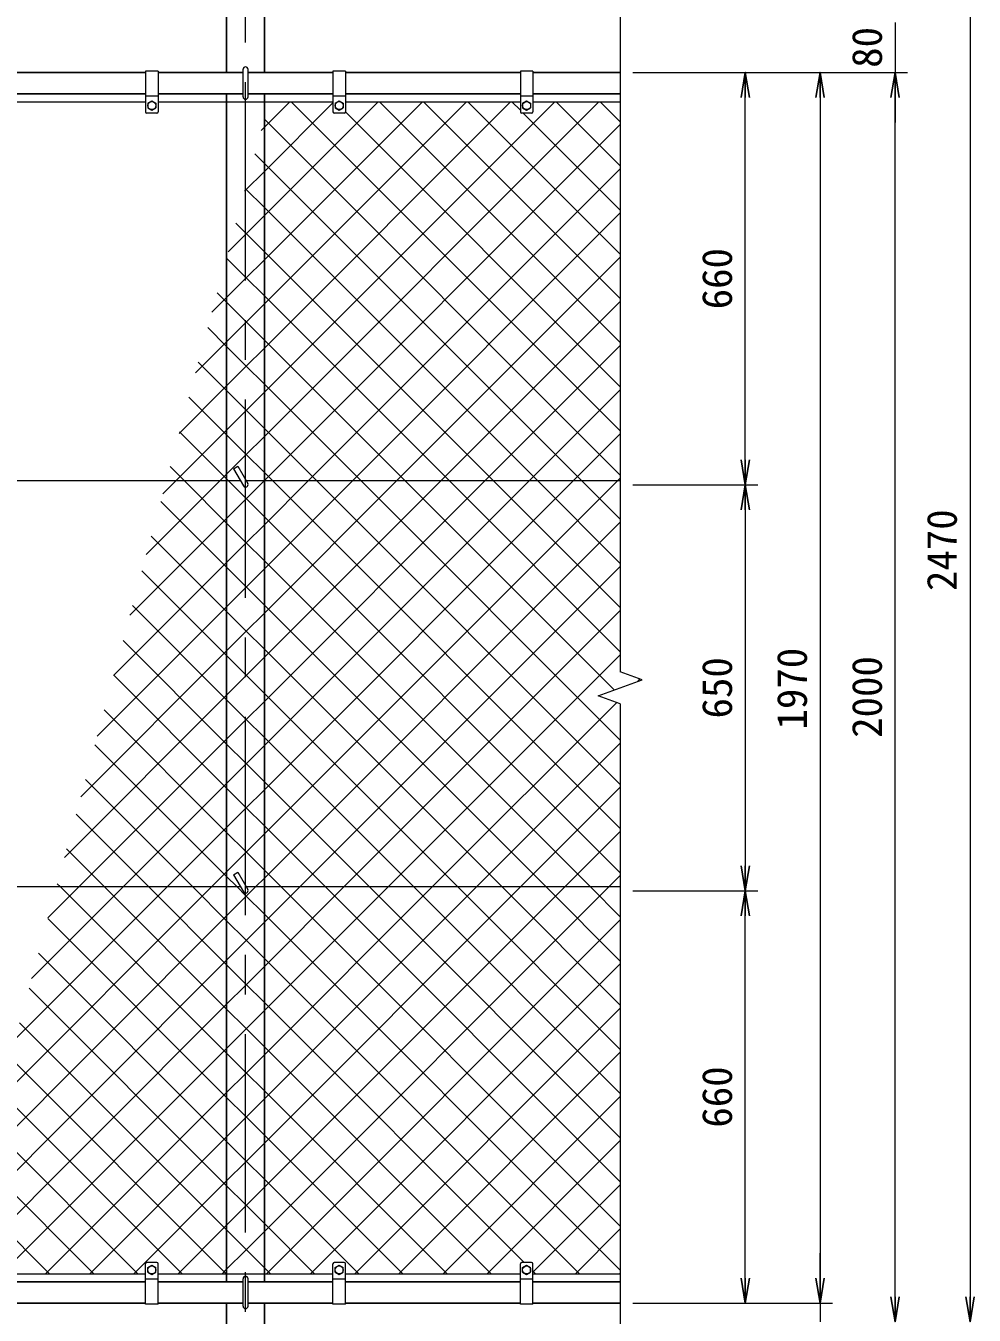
# Model space of a CAD drawing. Units: millimetres, scale not verified. Extents: x -4200 to 4200, y -2970 to 2970.
# Drawn here: x -1937 to -418, y -529 to 1535 of the extents above; entities that cross this region are included whole.
import ezdxf
from ezdxf.enums import TextEntityAlignment as Align

# ---------------------------------------------------------------- set-up
doc = ezdxf.new("R2010")
doc.units = ezdxf.units.MM
doc.header["$LTSCALE"] = 10
doc.linetypes.add('USER1', pattern=[50.8, 31.75, -6.35, 6.35, -6.35])
for name, color, linetype, lineweight in [('0-0_D-STR1', 1, 'Continuous', 25), ('0-1_D-STR3', 3, 'Continuous', 13), ('0-2_D-BMK', 2, 'USER1', 13), ('0-3_D-STR2', 7, 'Continuous', 13), ('0-4_D-STR-DIM', 7, 'Continuous', 13)]:
    doc.layers.add(name, color=color, linetype=linetype, lineweight=lineweight)
doc.layers.add('0-5_0', color=7, linetype='Continuous')
doc.styles.add('ＭＳ ゴシック', font='')
doc.styles.get('ＭＳ ゴシック').set_extended_font_data('MS Gothic')

# ---------------------------------------------------------------- blocks, each defined once
blk = doc.blocks.new('_Open')
at = {"layer": '0-5_0'}
blk.add_line((-10, 1.667), (0, 0), dxfattribs=at)
blk.add_lwpolyline([(-10, -1.667), (0, 0), (-10, 0)], dxfattribs=at)

msp = doc.modelspace()

# ---------------------------------------------------------------- linework, layer by layer
at = {"layer": '0-0_D-STR1'}
for p, q in [((-1614.9, 1916.66), (-1614.9, 1460.23)), ((-1554.4, 1460.23), (-1554.4, 1916.66)), ((-1744.65, 1460.23), (-2024.65, 1460.23)), ((-1588.65, 1460.23), (-1724.65, 1460.23)), ((-1444.65, 1460.23), (-1580.65, 1460.23)), ((-1144.65, 1460.23), (-1424.65, 1460.23)), ((-984.65, 1460.23), (-1124.65, 1460.23)), ((-1744.65, 1426.23), (-2024.65, 1426.23)), ((-1588.65, 1426.23), (-1724.65, 1426.23)), ((-1614.9, 1426.23), (-1614.9, -475.77)), ((-1444.65, 1426.23), (-1580.65, 1426.23)), ((-1554.4, -475.77), (-1554.4, 1426.23)), ((-1144.65, 1426.23), (-1424.65, 1426.23)), ((-984.65, 1426.23), (-1124.65, 1426.23)), ((-1744.65, -475.77), (-2024.65, -475.77)), ((-1588.65, -475.77), (-1724.65, -475.77)), ((-1444.65, -475.77), (-1580.65, -475.77)), ((-1144.65, -475.77), (-1424.65, -475.77)), ((-984.65, -475.77), (-1124.65, -475.77)), ((-1744.65, -509.77), (-2024.65, -509.77)), ((-1588.65, -509.77), (-1724.65, -509.77)), ((-1444.65, -509.77), (-1580.65, -509.77)), ((-1144.65, -509.77), (-1424.65, -509.77)), ((-984.65, -509.77), (-1124.65, -509.77))]:
    msp.add_line(p, q, dxfattribs=at)
msp.add_lwpolyline([(-1614.9, -509.77), (-1614.9, -889.77), (-1554.4, -889.77), (-1554.4, -509.77)], dxfattribs=at)
at = {"layer": '0-1_D-STR3'}
for p, q in [((-1744.65, 1462.23), (-1744.65, 1397.23)), ((-1724.65, 1462.23), (-1744.65, 1462.23)), ((-1724.65, 1462.23), (-1724.65, 1397.23)), ((-1588.65, 1421.23), (-1588.65, 1465.23)), ((-1580.65, 1421.23), (-1580.65, 1465.23)), ((-1444.65, 1462.23), (-1444.65, 1397.23)), ((-1424.65, 1462.23), (-1444.65, 1462.23)), ((-1424.65, 1462.23), (-1424.65, 1397.23)), ((-1144.65, 1462.23), (-1144.65, 1397.23)), ((-1124.65, 1462.23), (-1144.65, 1462.23)), ((-1124.65, 1462.23), (-1124.65, 1397.23)), ((-2024.65, 1413.23), (-1744.65, 1413.23)), ((-1724.65, 1422.23), (-1744.65, 1422.23)), ((-1741.15, 1410.97), (-1734.65, 1414.73)), ((-1741.15, 1410.97), (-1741.15, 1403.48)), ((-1734.65, 1414.73), (-1728.15, 1410.97)), ((-1728.15, 1410.97), (-1728.15, 1403.48)), ((-1724.65, 1413.23), (-1444.65, 1413.23)), ((-1424.65, 1422.23), (-1444.65, 1422.23)), ((-1441.15, 1410.97), (-1434.65, 1414.73)), ((-1441.15, 1410.97), (-1441.15, 1403.48)), ((-1434.65, 1414.73), (-1428.15, 1410.97)), ((-1428.15, 1410.97), (-1428.15, 1403.48)), ((-1424.65, 1413.23), (-1144.65, 1413.23)), ((-1124.65, 1422.23), (-1144.65, 1422.23)), ((-1141.15, 1410.97), (-1134.65, 1414.73)), ((-1141.15, 1410.97), (-1141.15, 1403.48)), ((-1134.65, 1414.73), (-1128.15, 1410.97)), ((-1128.15, 1410.97), (-1128.15, 1403.48)), ((-1124.65, 1413.23), (-984.65, 1413.23)), ((-1726.65, 1395.23), (-1742.65, 1395.23)), ((-1426.65, 1395.23), (-1442.65, 1395.23)), ((-1126.65, 1395.23), (-1142.65, 1395.23)), ((-1604.05, 825.82), (-1597.12, 829.82)), ((-1604.05, 825.82), (-1588.12, 798.23)), ((-1597.12, 829.82), (-1581.19, 802.23)), ((-1592.74, 806.23), (-3383.5, 806.23)), ((-984.65, 806.23), (-1583.5, 806.23)), ((-1604.05, 175.82), (-1597.12, 179.82)), ((-1604.05, 175.82), (-1588.12, 148.23)), ((-1597.12, 179.82), (-1581.19, 152.23)), ((-1592.74, 156.23), (-3383.5, 156.23)), ((-984.65, 156.23), (-1583.5, 156.23)), ((-1744.65, -511.77), (-1744.65, -446.77)), ((-1726.65, -444.77), (-1742.65, -444.77)), ((-1741.15, -460.52), (-1741.15, -453.03)), ((-1728.15, -460.52), (-1728.15, -453.03)), ((-1724.65, -511.77), (-1724.65, -446.77)), ((-1444.65, -511.77), (-1444.65, -446.77)), ((-1426.65, -444.77), (-1442.65, -444.77)), ((-1441.15, -460.52), (-1441.15, -453.03)), ((-1428.15, -460.52), (-1428.15, -453.03)), ((-1424.65, -511.77), (-1424.65, -446.77)), ((-1144.65, -511.77), (-1144.65, -446.77)), ((-1126.65, -444.77), (-1142.65, -444.77)), ((-1141.15, -460.52), (-1141.15, -453.03)), ((-1128.15, -460.52), (-1128.15, -453.03)), ((-1124.65, -511.77), (-1124.65, -446.77)), ((-2024.65, -462.77), (-1744.65, -462.77)), ((-1724.65, -471.77), (-1744.65, -471.77)), ((-1741.15, -460.52), (-1734.65, -464.27)), ((-1734.65, -464.27), (-1728.15, -460.52)), ((-1724.65, -462.77), (-1444.65, -462.77)), ((-1588.65, -514.77), (-1588.65, -470.77)), ((-1580.65, -514.77), (-1580.65, -470.77)), ((-1424.65, -471.77), (-1444.65, -471.77)), ((-1441.15, -460.52), (-1434.65, -464.27)), ((-1434.65, -464.27), (-1428.15, -460.52)), ((-1424.65, -462.77), (-1144.65, -462.77)), ((-1124.65, -471.77), (-1144.65, -471.77)), ((-1141.15, -460.52), (-1134.65, -464.27)), ((-1134.65, -464.27), (-1128.15, -460.52)), ((-1124.65, -462.77), (-984.65, -462.77)), ((-1724.65, -511.77), (-1744.65, -511.77)), ((-1424.65, -511.77), (-1444.65, -511.77)), ((-1124.65, -511.77), (-1144.65, -511.77))]:
    msp.add_line(p, q, dxfattribs=at)
for points in [[(-1741.15, 1403.48), (-1734.65, 1399.73), (-1728.15, 1403.48)], [(-1441.15, 1403.48), (-1434.65, 1399.73), (-1428.15, 1403.48)], [(-1141.15, 1403.48), (-1134.65, 1399.73), (-1128.15, 1403.48)], [(-1741.15, -453.03), (-1734.65, -449.27), (-1728.15, -453.03)], [(-1441.15, -453.03), (-1434.65, -449.27), (-1428.15, -453.03)], [(-1141.15, -453.03), (-1134.65, -449.27), (-1128.15, -453.03)]]:
    msp.add_lwpolyline(points, dxfattribs=at)
for centre in [(-1734.65, 1407.23), (-1434.65, 1407.23), (-1134.65, 1407.23), (-1734.65, -456.77), (-1434.65, -456.77), (-1134.65, -456.77)]:
    msp.add_circle(centre, 6.49, dxfattribs=at)
for centre, radius, start, end in [((-1584.65, 1465.23), 4, 0, 180), ((-1584.65, 1421.23), 4, 180, 0), ((-1742.65, 1397.23), 2, 180, 270), ((-1726.65, 1397.23), 2, 270, 0), ((-1442.65, 1397.23), 2, 180, 270), ((-1426.65, 1397.23), 2, 270, 0), ((-1142.65, 1397.23), 2, 180, 270), ((-1126.65, 1397.23), 2, 270, 0), ((-1584.65, 800.23), 4, 210, 30), ((-1584.65, 150.23), 4, 210, 30), ((-1742.65, -446.77), 2, 90, 180), ((-1726.65, -446.77), 2, 0, 90), ((-1442.65, -446.77), 2, 90, 180), ((-1426.65, -446.77), 2, 0, 90), ((-1142.65, -446.77), 2, 90, 180), ((-1126.65, -446.77), 2, 0, 90), ((-1584.65, -470.77), 4, 0, 180), ((-1584.65, -514.77), 4, 180, 0)]:
    msp.add_arc(centre, radius, start, end, dxfattribs=at)
at = {"layer": '0-2_D-BMK'}
msp.add_line((-1584.65, -904.77), (-1584.65, 1945.23), dxfattribs=at)
at = {"layer": '0-3_D-STR2'}
for p, q in [((-1554.4, 1160.43), (-1301.6, 1413.23)), ((-1554.4, 1089.72), (-1230.89, 1413.23)), ((-1554.4, 1019), (-1160.18, 1413.23)), ((-1554.4, 948.29), (-1089.47, 1413.23)), ((-1554.4, 877.58), (-1018.76, 1413.23)), ((-984.65, 886.27), (-1511.61, 1413.23)), ((-984.65, 1027.69), (-1370.19, 1413.23)), ((-984.65, 1098.4), (-1299.48, 1413.23)), ((-984.65, 1169.11), (-1228.77, 1413.23)), ((-1144.65, 1399.82), (-1158.06, 1413.23)), ((-984.65, 1310.53), (-1087.35, 1413.23)), ((-984.65, 1381.24), (-1016.64, 1413.23)), ((-984.65, 956.98), (-1424.68, 1397)), ((-984.65, 1239.82), (-1140.06, 1395.23)), ((-1484.34, 806.23), (-984.65, 1305.91)), ((-1584.65, 1274.14), (-1584.94, 1274.42)), ((-1554.4, 1243.89), (-1584.65, 1274.14)), ((-1116.74, 806.23), (-1554.4, 1243.89)), ((-1584.65, 1203.43), (-1600, 1218.77)), ((-1413.63, 806.23), (-984.65, 1235.2)), ((-1554.4, 1173.18), (-1584.65, 1203.43)), ((-1584.65, 1130.18), (-1554.4, 1160.43)), ((-1187.45, 806.23), (-1554.4, 1173.18)), ((-1342.92, 806.23), (-984.65, 1164.49)), ((-1614.9, 1099.93), (-1584.65, 1130.18)), ((-1638.57, 1076.26), (-1614.9, 1099.93)), ((-1584.65, 1059.47), (-1554.4, 1089.72)), ((-1272.21, 806.23), (-984.65, 1093.78)), ((-1614.9, 1029.22), (-1584.65, 1059.47)), ((-1614.9, 1021.54), (-1645.19, 1051.83)), ((-1664.81, 979.31), (-1614.9, 1029.22)), ((-1584.65, 991.29), (-1614.9, 1021.54)), ((-1584.65, 988.75), (-1554.4, 1019)), ((-1201.5, 806.23), (-984.65, 1023.07)), ((-1614.9, 950.83), (-1660.25, 996.18)), ((-1554.4, 961.04), (-1584.65, 991.29)), ((-1614.9, 958.5), (-1584.65, 988.75)), ((-1691.05, 882.36), (-1614.9, 958.5)), ((-1584.65, 920.58), (-1614.9, 950.83)), ((-1399.59, 806.23), (-1554.4, 961.04)), ((-1130.79, 806.23), (-984.65, 952.36)), ((-1614.9, 880.12), (-1675.31, 940.53)), ((-1584.65, 918.04), (-1554.4, 948.29)), ((-1614.9, 887.79), (-1584.65, 918.04)), ((-1554.4, 890.33), (-1584.65, 920.58)), ((-1696.47, 806.23), (-1614.9, 887.79)), ((-1470.3, 806.23), (-1554.4, 890.33)), ((-1584.65, 849.87), (-1614.9, 880.12)), ((-1584.65, 847.33), (-1554.4, 877.58)), ((-1060.08, 806.23), (-984.65, 881.65)), ((-1614.9, 817.08), (-1584.65, 847.33)), ((-1554.4, 819.62), (-1584.65, 849.87)), ((-1743.53, 688.46), (-1625.76, 806.23)), ((-1717.29, 785.41), (-1696.47, 806.23)), ((-1625.76, 806.23), (-1614.9, 817.08)), ((-1541.01, 806.23), (-1554.4, 819.62)), ((-1554.4, 736.16), (-1484.34, 806.23)), ((-1554.4, 665.45), (-1413.63, 806.23)), ((-1554.4, 594.74), (-1342.92, 806.23)), ((-1554.4, 524.03), (-1272.21, 806.23)), ((-1554.4, 453.32), (-1201.5, 806.23)), ((-1554.4, 382.61), (-1130.79, 806.23)), ((-1554.4, 311.9), (-1060.08, 806.23)), ((-1554.4, 241.19), (-989.37, 806.23)), ((-984.65, 249.87), (-1541.01, 806.23)), ((-984.65, 320.58), (-1470.3, 806.23)), ((-984.65, 391.29), (-1399.59, 806.23)), ((-984.65, 603.43), (-1187.45, 806.23)), ((-984.65, 674.14), (-1116.74, 806.23)), ((-989.37, 806.23), (-984.65, 810.94)), ((-1614.9, 667.99), (-1720.49, 773.58)), ((-1584.65, 705.91), (-1554.4, 736.16)), ((-1614.9, 597.28), (-1735.55, 717.93)), ((-1614.9, 675.66), (-1584.65, 705.91)), ((-1796.01, 494.56), (-1614.9, 675.66)), ((-1614.9, 526.57), (-1750.61, 662.28)), ((-1584.65, 637.74), (-1614.9, 667.99)), ((-1584.65, 635.2), (-1554.4, 665.45)), ((-1614.9, 604.95), (-1584.65, 635.2)), ((-1554.4, 607.49), (-1584.65, 637.74)), ((-1822.25, 397.61), (-1614.9, 604.95)), ((-1614.9, 455.86), (-1765.68, 606.63)), ((-1103.14, 156.23), (-1554.4, 607.49)), ((-1584.65, 567.03), (-1614.9, 597.28)), ((-1584.65, 564.49), (-1554.4, 594.74)), ((-1614.9, 534.24), (-1584.65, 564.49)), ((-1554.4, 536.78), (-1584.65, 567.03)), ((-1614.9, 385.15), (-1780.74, 550.98)), ((-1173.85, 156.23), (-1554.4, 536.78)), ((-1848.48, 300.66), (-1614.9, 534.24)), ((-1584.65, 496.32), (-1614.9, 526.57)), ((-1584.65, 493.78), (-1554.4, 524.03)), ((-1554.4, 466.07), (-1584.65, 496.32)), ((-1614.9, 314.44), (-1795.8, 495.33)), ((-1614.9, 463.53), (-1584.65, 493.78)), ((-956.6, 485.44), (-952.77, 489.27)), ((-1874.72, 203.71), (-1614.9, 463.53)), ((-1584.65, 425.61), (-1614.9, 455.86)), ((-1244.56, 156.23), (-1554.4, 466.07)), ((-1614.9, 243.73), (-1810.86, 439.68)), ((-1584.65, 423.07), (-1554.4, 453.32)), ((-1614.9, 392.82), (-1584.65, 423.07)), ((-1554.4, 395.36), (-1584.65, 425.61)), ((-1851.5, 156.23), (-1614.9, 392.82)), ((-1315.27, 156.23), (-1554.4, 395.36)), ((-1584.65, 354.9), (-1614.9, 385.15)), ((-1584.65, 352.36), (-1554.4, 382.61)), ((-1215.1, 156.23), (-984.65, 386.67)), ((-1614.9, 322.11), (-1584.65, 352.36)), ((-1554.4, 324.65), (-1584.65, 354.9)), ((-1780.79, 156.23), (-1614.9, 322.11)), ((-1584.65, 284.19), (-1614.9, 314.44)), ((-1584.65, 281.65), (-1554.4, 311.9)), ((-1385.98, 156.23), (-1554.4, 324.65)), ((-1144.39, 156.23), (-984.65, 315.96)), ((-1614.9, 251.4), (-1584.65, 281.65)), ((-1554.4, 253.94), (-1584.65, 284.19)), ((-1710.08, 156.23), (-1614.9, 251.4)), ((-1456.69, 156.23), (-1554.4, 253.94)), ((-1584.65, 213.48), (-1614.9, 243.73)), ((-1584.65, 210.94), (-1554.4, 241.19)), ((-1073.68, 156.23), (-984.65, 245.25)), ((-1810.25, 156.23), (-1871.1, 217.08)), ((-1614.9, 180.69), (-1584.65, 210.94)), ((-1554.4, 183.23), (-1584.65, 213.48)), ((-1639.37, 156.23), (-1614.9, 180.69)), ((-1527.4, 156.23), (-1554.4, 183.23)), ((-1002.97, 156.23), (-984.65, 174.54)), ((-1979.68, -184.09), (-1639.37, 156.23)), ((-1953.44, -87.14), (-1710.08, 156.23)), ((-1927.2, 9.81), (-1780.79, 156.23)), ((-1900.96, 106.76), (-1851.5, 156.23)), ((-1880.96, 156.23), (-1886.17, 161.43)), ((-1614.9, -109.83), (-1880.96, 156.23)), ((-1614.9, -39.12), (-1810.25, 156.23)), ((-1554.4, -183.08), (-1215.1, 156.23)), ((-1554.4, -253.79), (-1144.39, 156.23)), ((-1554.4, -324.5), (-1073.68, 156.23)), ((-1554.4, -395.21), (-1002.97, 156.23)), ((-984.65, -386.52), (-1527.4, 156.23)), ((-984.65, -315.81), (-1456.69, 156.23)), ((-984.65, -245.1), (-1385.98, 156.23)), ((-984.65, -174.39), (-1315.27, 156.23)), ((-984.65, -103.68), (-1244.56, 156.23)), ((-984.65, -32.97), (-1173.85, 156.23)), ((-984.65, 37.74), (-1103.14, 156.23)), ((-1614.9, -180.54), (-1901.23, 105.78)), ((-1551.26, -462.77), (-984.65, 103.83)), ((-1614.9, -251.25), (-1916.29, 50.14)), ((-1480.55, -462.77), (-984.65, 33.12)), ((-1614.9, -321.96), (-1931.35, -5.51)), ((-1584.65, -69.37), (-1614.9, -39.12)), ((-1409.84, -462.77), (-984.65, -37.59)), ((-1614.9, -392.67), (-1946.41, -61.16)), ((-1554.4, -99.62), (-1584.65, -69.37)), ((-1191.25, -462.77), (-1554.4, -99.62)), ((-1615.51, -462.77), (-1961.47, -116.81)), ((-1584.65, -140.08), (-1614.9, -109.83)), ((-1339.13, -462.77), (-984.65, -108.3)), ((-1554.4, -170.33), (-1584.65, -140.08)), ((-1686.22, -462.77), (-1976.53, -172.46)), ((-1584.65, -210.79), (-1614.9, -180.54)), ((-1584.65, -213.33), (-1554.4, -183.08)), ((-1261.96, -462.77), (-1554.4, -170.33)), ((-1268.42, -462.77), (-984.65, -179.01)), ((-1614.9, -243.58), (-1584.65, -213.33)), ((-1554.4, -241.04), (-1584.65, -210.79)), ((-1756.93, -462.77), (-1991.59, -228.11)), ((-1834.1, -462.77), (-1614.9, -243.58)), ((-1332.67, -462.77), (-1554.4, -241.04)), ((-1584.65, -281.5), (-1614.9, -251.25)), ((-1584.65, -284.04), (-1554.4, -253.79)), ((-1197.7, -462.77), (-984.65, -249.72)), ((-1827.64, -462.77), (-2006.65, -283.76)), ((-1614.9, -314.29), (-1584.65, -284.04)), ((-1554.4, -311.75), (-1584.65, -281.5)), ((-1763.39, -462.77), (-1614.9, -314.29)), ((-1584.65, -352.21), (-1614.9, -321.96)), ((-1584.65, -354.75), (-1554.4, -324.5)), ((-1403.38, -462.77), (-1554.4, -311.75)), ((-1124.65, -460.43), (-984.65, -320.43)), ((-1898.35, -462.77), (-2021.72, -339.41)), ((-1614.9, -385), (-1584.65, -354.75)), ((-1554.4, -382.46), (-1584.65, -352.21)), ((-1692.68, -462.77), (-1614.9, -385)), ((-1474.09, -462.77), (-1554.4, -382.46)), ((-1056.28, -462.77), (-984.65, -391.14)), ((-1584.65, -422.92), (-1614.9, -392.67)), ((-1584.65, -425.46), (-1554.4, -395.21)), ((-1614.9, -455.71), (-1584.65, -425.46)), ((-1554.4, -453.17), (-1584.65, -422.92)), ((-1544.8, -462.77), (-1554.4, -453.17)), ((-1621.97, -462.77), (-1614.9, -455.71)), ((-1120.54, -462.77), (-1124.65, -458.66)), ((-985.57, -462.77), (-984.65, -461.85))]:
    msp.add_line(p, q, dxfattribs=at)
for points in [[(-1612.33, 1173.21), (-1584.65, 1200.89), (-1554.4, 1231.14), (-1372.31, 1413.23)], [(-1586.1, 1270.16), (-1584.65, 1271.6), (-1554.4, 1301.85), (-1444.65, 1411.6)], [(-1559.86, 1367.11), (-1554.4, 1372.56), (-1513.74, 1413.23)], [(-984.65, 815.56), (-1554.4, 1385.31), (-1554.82, 1385.72)], [(-1769.77, 591.51), (-1614.9, 746.37), (-1584.65, 776.62), (-1555.05, 806.23), (-1554.4, 806.87), (-984.65, 1376.62)], [(-984.65, 744.85), (-1046.03, 806.23), (-1554.4, 1314.6), (-1569.88, 1330.07)], [(-984.65, 532.72), (-1258.17, 806.23), (-1554.4, 1102.47), (-1584.65, 1132.72), (-1614.9, 1162.97), (-1615.06, 1163.12)], [(-994.35, 471.7), (-1328.88, 806.23), (-1554.4, 1031.75), (-1584.65, 1062), (-1614.9, 1092.25), (-1630.12, 1107.48)], [(-984.65, 179.16), (-1554.4, 748.91), (-1584.65, 779.16), (-1611.72, 806.23), (-1614.9, 809.41), (-1690.37, 884.88)], [(-984.65, 108.45), (-1032.43, 156.23), (-1554.4, 678.2), (-1584.65, 708.45), (-1614.9, 738.7), (-1682.43, 806.23), (-1705.43, 829.23)], [(-2005.92, -281.04), (-1614.9, 109.98), (-1584.65, 140.23), (-1568.65, 156.23), (-1554.4, 170.48), (-984.65, 740.23)], [(-2032.16, -377.99), (-1614.9, 39.27), (-1584.65, 69.52), (-1554.4, 99.77), (-1497.94, 156.23), (-984.65, 669.52)], [(-2028.23, -444.77), (-1614.9, -31.44), (-1584.65, -1.19), (-1554.4, 29.06), (-1427.23, 156.23), (-984.65, 598.81)], [(-1975.52, -462.77), (-1614.9, -102.16), (-1584.65, -71.91), (-1554.4, -41.66), (-1356.52, 156.23), (-984.65, 528.09)], [(-1904.81, -462.77), (-1614.9, -172.87), (-1584.65, -142.62), (-1554.4, -112.37), (-1285.81, 156.23), (-990.38, 451.66)], [(-984.65, -457.23), (-1554.4, 112.52), (-1584.65, 142.77), (-1598.11, 156.23), (-1614.9, 173.02), (-1825.92, 384.03)], [(-1049.83, -462.77), (-1554.4, 41.81), (-1584.65, 72.06), (-1614.9, 102.31), (-1668.83, 156.23), (-1840.98, 328.38)], [(-1138.54, -444.77), (-1554.4, -28.91), (-1584.65, 1.34), (-1614.9, 31.59), (-1739.54, 156.23), (-1856.04, 272.73)]]:
    msp.add_lwpolyline(points, dxfattribs=at)
at = {"layer": '0-4_D-STR-DIM'}
for p, q in [((-984.65, 1965.23), (-984.65, 500.88)), ((-424.65, 1890.23), (-424.65, -499.77)), ((-544.65, 1540.23), (-544.65, 1460.23)), ((-964.65, 1460.23), (-644.65, 1460.23)), ((-964.65, 1460.23), (-524.65, 1460.23)), ((-964.65, 1460.23), (-764.65, 1460.23)), ((-964.65, 1460.23), (-524.65, 1460.23)), ((-784.65, 840.23), (-784.65, 1420.23)), ((-664.65, 1420.23), (-664.65, -469.77)), ((-544.65, -499.77), (-544.65, 1420.23)), ((-544.65, 1420.23), (-544.65, 1380.23)), ((-964.65, 800.23), (-764.65, 800.23)), ((-964.65, 800.23), (-764.65, 800.23)), ((-784.65, 760.23), (-784.65, 190.23)), ((-949.42, 488.05), (-984.65, 500.88)), ((-1019.89, 462.4), (-949.42, 488.05)), ((-984.65, 449.58), (-1019.89, 462.4)), ((-984.65, 449.58), (-984.65, -629.77)), ((-964.65, 150.23), (-764.65, 150.23)), ((-964.65, 150.23), (-764.65, 150.23)), ((-784.65, -469.77), (-784.65, 110.23)), ((-664.65, -469.77), (-664.65, -429.77)), ((-964.65, -509.77), (-644.65, -509.77)), ((-964.65, -509.77), (-644.65, -509.77)), ((-964.65, -509.77), (-764.65, -509.77)), ((-664.65, -509.77), (-664.65, -539.77))]:
    msp.add_line(p, q, dxfattribs=at)

# ---------------------------------------------------------------- block references
at = {"layer": '0-4_D-STR-DIM', "xscale": 4, "yscale": 4}
for p, rotation in [((-784.65, 1460.23), 90), ((-664.65, 1460.23), 90), ((-544.65, 1460.23), 90), ((-544.65, 1460.23), 90), ((-784.65, 800.23), 270), ((-784.65, 800.23), 90), ((-784.65, 150.23), 270), ((-784.65, 150.23), 90), ((-784.65, -509.77), 270), ((-664.65, -509.77), 270), ((-664.65, -509.77), 270), ((-544.65, -539.77), 270), ((-424.65, -539.77), 270)]:
    msp.add_blockref('_Open', p, dxfattribs=dict(at, rotation=rotation))

# ---------------------------------------------------------------- texts
at = {"layer": '0-4_D-STR-DIM', "style": 'ＭＳ ゴシック'}
for s, p in [('80', (-551.4, 1467.6)), ('660', (-791.4, 1080.98)), ('2470', (-431.4, 629.98)), ('650', (-791.4, 425.98)), ('1970', (-671.4, 408.33)), ('2000', (-551.4, 394.98)), ('660', (-791.4, -229.02))]:
    msp.add_text(s, height=48.09, rotation=90, dxfattribs=at).set_placement(p, align=Align.BOTTOM_LEFT)

doc.saveas('drawing.dxf')
